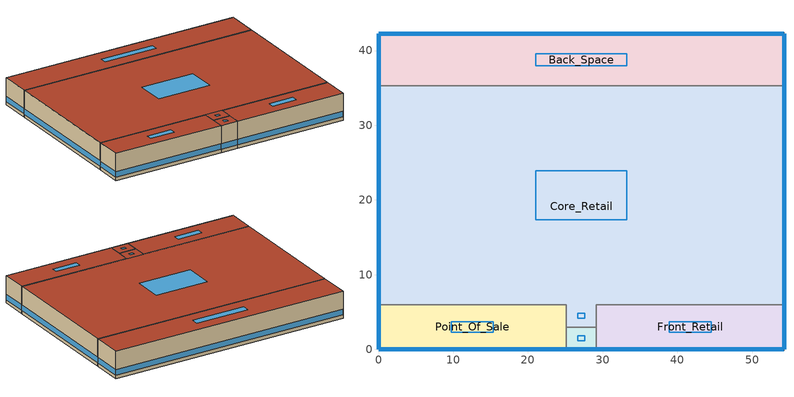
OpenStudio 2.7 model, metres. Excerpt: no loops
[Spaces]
Core_Retail
 floor ground: 54.27,35.27 54.27,6 29.14,6 29.14,3 25.14,3 25.14,6 0,6 0,35.27 z0
 wall outside: 54.27,6 54.27,35.27 / 0,35.27 0,6 z0:6.1
 wall to Back_Space: 54.27,35.27 0,35.27 z0:6.1
 wall to Front_Entry: 25.14,3 29.14,3 z0:6.1
 wall to Point_Of_Sale: 0,6 25.14,6 25.14,3 z0:6.1
 wall to Front_Retail: 29.14,3 29.14,6 54.27,6 z0:6.1
 window: 54.27,6.03 54.27,35.24 / 0,35.24 0,6.03 z0.76:1.98
 roof outside: 29.14,3 29.14,6 25.14,6 25.14,3 z6.1; 54.27,6 54.27,35.27 0,35.27 0,6 z6.1
 skylight: 27.58,4.16 27.58,4.84 26.69,4.84 26.69,4.16 z6.1; 33.2,17.36 33.2,23.91 21.07,23.91 21.07,17.36 z6.1
Back_Space
 floor ground: 54.27,42.27 54.27,35.27 0,35.27 0,42.27 z0
 wall outside: 54.27,35.27 54.27,42.27 0,42.27 0,35.27 z0:6.1
 window: 54.27,35.3 54.27,42.24 / 0,42.24 0,35.3 z0.76:1.99; 54.24,42.27 0.03,42.27 z0.76:1.98
 roof outside: 54.27,35.27 54.27,42.27 0,42.27 0,35.27 z6.1
 skylight: 33.2,37.99 33.2,39.55 21.07,39.55 21.07,37.99 z6.1
Front_Retail
 floor ground: 54.27,6 54.27,0 29.14,0 29.14,6 z0
 wall outside: 29.14,0 54.27,0 54.27,6 z0:6.1
 wall to Front_Entry: 29.14,3 29.14,0 z0:6.1
 window: 54.27,0.03 54.27,5.97 z0.76:1.99; 29.16,0 54.24,0 z0.76:1.98
 roof outside: 54.27,0 54.27,6 29.14,6 29.14,0 z6.1
 skylight: 44.51,2.33 44.51,3.67 38.89,3.67 38.89,2.33 z6.1
Point_Of_Sale
 floor ground: 25.14,6 25.14,0 0,0 0,6 z0
 wall outside: 0,6 0,0 25.14,0 z0:6.1
 wall to Front_Entry: 25.14,0 25.14,3 z0:6.1
 window: 0.03,0 25.11,0 z0.76:1.98; 0,5.97 0,0.03 z0.76:1.99
 roof outside: 25.14,0 25.14,6 0,6 0,0 z6.1
 skylight: 15.38,2.33 15.38,3.67 9.76,3.67 9.76,2.33 z6.1
Front_Entry
 floor ground: 29.14,3 29.14,0 25.14,0 25.14,3 z0
 wall outside: 25.14,0 29.14,0 z0:6.1
 window: 25.16,0 29.11,0 z0.76:2
 roof outside: 29.14,0 29.14,3 25.14,3 25.14,0 z6.1
 skylight: 27.58,1.16 27.58,1.84 26.69,1.84 26.69,1.16 z6.1
[Schedule:Day]
Clothing Schedule Summer Clothes: 24, 0, 0.5
NECB-C-Occupancy Default|Wkdy Day: 8, 0, 0, 9, 0, 0.1, 10, 0, 0.2, 12, 0, 0.5, 16, 0, 0.7, 17, 0, 0.8, 18, 0, 0.7, 19, 0, 0.5, 21, 0, 0.3, 24, 0, 0
NECB-C-Occupancy Sat Day: 8, 0, 0, 9, 0, 0.1, 10, 0, 0.2, 11, 0, 0.5, 12, 0, 0.6, 13, 0, 0.8, 16, 0, 0.9, 17, 0, 0.8, 18, 0, 0.7, 19, 0, 0.5, 21, 0, 0.2, 24, 0, 0
NECB-C-Occupancy Sun|Hol Day: 10, 0, 0, 11, 0, 0.1, 13, 0, 0.2, 18, 0, 0.4, 19, 0, 0.2, 24, 0, 0
NECB-C-Lighting Default|Wkdy Day; NECB-C-Lighting Sat Day; NECB-C-Electric-Equipment Default|Wkdy Day; NECB-C-Electric-Equipment Sat Day: 8, 0, 0.05, 9, 0, 0.5, 19, 0, 0.9, 20, 0, 0.6, 21, 0, 0.5, 24, 0, 0.05
NECB-C-Lighting Sun|Hol Day; NECB-C-Electric-Equipment Sun|Hol Day: 10, 0, 0.05, 11, 0, 0.5, 18, 0, 0.9, 19, 0, 0.6, 24, 0, 0.05
NECB-C-Thermostat Setpoint-Heating Sun|Hol Day: 9, 0, 18, 10, 0, 20, 19, 0, 22, 24, 0, 18
NECB-C-Thermostat Setpoint-Cooling Default|Wkdy Day; NECB-C-Thermostat Setpoint-Cooling Sat Day: 7, 0, 35, 21, 0, 24, 24, 0, 35
NECB-C-Thermostat Setpoint-Cooling Sun|Hol Day: 9, 0, 35, 19, 0, 24, 24, 0, 35
NECB-E-Occupancy Default|Wkdy Day: 8, 0, 0, 9, 0, 0.2, 10, 0, 0.7, 14, 0, 0.9, 15, 0, 0.5, 16, 0, 0.9, 18, 0, 0.8, 19, 0, 0.2, 24, 0, 0
NECB-E-Occupancy Sat Day: 9, 0, 0, 13, 0, 0.2, 17, 0, 0.1, 24, 0, 0
NECB-E-Occupancy Sun|Hol Day; Sys_4_PSZ_Sp-Back_Space Sys-4 Flr-1 Sch-E HPlcmt-north ZN Occ Sch Sunday: 24, 0, 0
NECB-E-Lighting Default|Wkdy Day; NECB-E-Electric-Equipment Default|Wkdy Day: 8, 0, 0.05, 9, 0, 0.4, 10, 0, 0.7, 18, 0, 0.9, 19, 0, 0.4, 24, 0, 0.05
NECB-E-Lighting Sat Day; NECB-E-Electric-Equipment Sat Day: 9, 0, 0.05, 10, 0, 0.5, 15, 0, 0.9, 16, 0, 0.7, 17, 0, 0.5, 24, 0, 0.05
NECB-E-Lighting Sun|Hol Day; NECB-E-Electric-Equipment Sun|Hol Day; NECB-E-Service Water Heating Sun|Hol Day: 24, 0, 0.05
NECB-E-Thermostat Setpoint-Heating Default|Wkdy Day: 7, 0, 18, 8, 0, 20, 19, 0, 22, 24, 0, 18
NECB-E-Thermostat Setpoint-Heating Sat Day: 8, 0, 18, 9, 0, 20, 17, 0, 22, 24, 0, 18
NECB-E-Thermostat Setpoint-Heating Sun|Hol Day: 24, 0, 18
NECB-E-Thermostat Setpoint-Cooling Default|Wkdy Day: 7, 0, 35, 19, 0, 24, 24, 0, 35
NECB-E-Thermostat Setpoint-Cooling Sat Day: 8, 0, 35, 17, 0, 24, 24, 0, 35
NECB-E-Thermostat Setpoint-Cooling Sun|Hol Day: 24, 0, 35
NECB-E-Service Water Heating Default|Wkdy Day: 8, 0, 0.05, 9, 0, 0.1, 10, 0, 0.4, 12, 0, 0.5, 13, 0, 0.7, 14, 0, 0.9, 15, 0, 0.8, 16, 0, 0.7, 17, 0, 0.8, 18, 0, 0.3, 24, 0, 0.05
NECB-E-Service Water Heating Sat Day: 10, 0, 0.05, 12, 0, 0.2, 13, 0, 0.4, 16, 0, 0.2, 24, 0, 0.05
NECB-C-Service Water Heating Default|Wkdy Day: 8, 0, 0.05, 9, 0, 0.1, 10, 0, 0.2, 11, 0, 0.3, 12, 0, 0.4, 16, 0, 0.8, 17, 0, 0.6, 18, 0, 0.4, 19, 0, 0.3, 21, 0, 0.2, 24, 0, 0.05
NECB-C-Service Water Heating Sat Day: 8, 0, 0.05, 9, 0, 0.1, 10, 0, 0.2, 11, 0, 0.3, 12, 0, 0.5, 16, 0, 0.9, 17, 0, 0.7, 18, 0, 0.5, 19, 0, 0.3, 21, 0, 0.2, 24, 0, 0.05
NECB-C-Service Water Heating Sun|Hol Day: 10, 0, 0.05, 11, 0, 0.1, 12, 0, 0.2, 13, 0, 0.4, 15, 0, 0.8, 16, 0, 0.6, 17, 0, 0.4, 18, 0, 0.3, 19, 0, 0.2, 24, 0, 0.05
Sys_3_PSZ Sp-Core_Retail Sys-3 Flr-1 Sch-C HPlcmt-east ZN Occ Sch Sunday; Sys_3_PSZ Sp-Front_Entry Sys-3 Flr-1 Sch-C HPlcmt-south ZN Occ Sch Sunday; Sys_3_PSZ Sp-Front_Retail Sys-3 Flr-1 Sch-C HPlcmt-south ZN Occ Sch Sunday; Sys_3_PSZ Sp-Point_Of_Sale Sys-3 Flr-1 Sch-C HPlcmt-south ZN Occ Sch Sunday: 11, 0, 0, 19, 0, 1, 24, 0, 0
Sys_4_PSZ_Sp-Back_Space Sys-4 Flr-1 Sch-E HPlcmt-north ZN Occ Sch Saturday: 9, 0, 0, 13, 0, 1, 24, 0, 0
